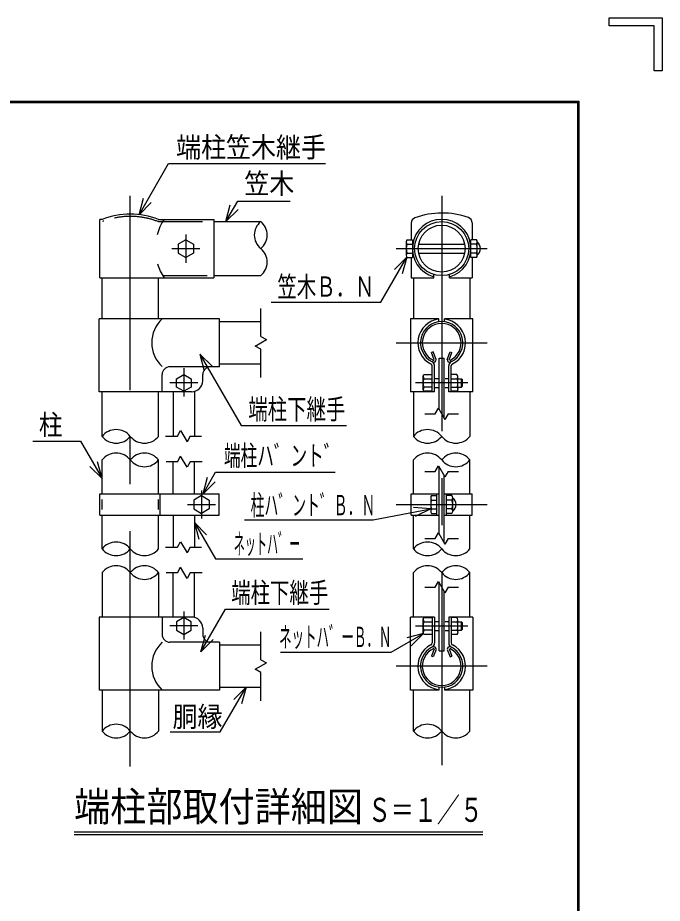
# Model space of a CAD drawing. Units: millimetres, scale not verified, with parts at other scales. Extents: x -4425 to 4425, y -3150 to 3150.
# Drawn here: x 2686 to 4425, y 759 to 3150 of the extents above; entities that cross this region are included whole.
import ezdxf
from ezdxf.enums import TextEntityAlignment as Align

# ---------------------------------------------------------------- set-up
doc = ezdxf.new("R2010")
doc.units = ezdxf.units.MM
doc.header["$LTSCALE"] = 20
doc.linetypes.add('DASHED', pattern=[7.5, 6, -1.5])
doc.linetypes.add('USER1', pattern=[50.8, 31.75, -6.35, 6.35, -6.35])
doc.layers.add('0-0_1', color=7, linetype='Continuous', lineweight=25)
doc.layers.add('0-5_WAKU', color=7, linetype='Continuous', lineweight=25)
doc.styles.add('ＭＳ ゴシック', font='')
doc.styles.get('ＭＳ ゴシック').set_extended_font_data('MS Gothic')

msp = doc.modelspace()

# ---------------------------------------------------------------- linework, layer by layer
at = {"layer": '0-0_1', "color": 2}
for p, q in [((3013.15, 2618.17), (3092.81, 2756.14)), ((3092.81, 2756.14), (3516.12, 2756.14)), ((3013.15, 2618.17), (3025.21, 2663.17)), ((3247.39, 2599.6), (3279.43, 2655.09)), ((3279.43, 2655.09), (3420.67, 2655.09)), ((3013.15, 2618.17), (3046.1, 2651.11)), ((3247.39, 2599.6), (3259.45, 2644.6)), ((3247.39, 2599.6), (3280.33, 2632.55)), ((3665.65, 2382.58), (3735.42, 2503.43)), ((3735.42, 2503.43), (3702.48, 2470.48)), ((3735.42, 2503.43), (3723.37, 2458.43)), ((3370.13, 2382.58), (3665.65, 2382.58)), ((3341.67, 2289.78), (3341.67, 2364.81)), ((3326.67, 2263.79), (3356.68, 2281.11)), ((3341.68, 2289.78), (3356.68, 2281.12)), ((3341.68, 2255.13), (3326.68, 2263.79)), ((3341.67, 2179.16), (3341.67, 2255.13)), ((3177.26, 2242.13), (3288.86, 2048.83)), ((3177.26, 2242.13), (3189.32, 2197.13)), ((3177.26, 2242.13), (3210.2, 2209.19)), ((3784.68, 2080.57), (3812.36, 2080.57)), ((3812.36, 2080.57), (3821.02, 2095.57)), ((3821.02, 2095.57), (3838.34, 2065.57)), ((3847, 2080.57), (3838.34, 2065.57)), ((3847, 2080.57), (3874.68, 2080.57)), ((3116.73, 2020.57), (3125.39, 2035.57)), ((3125.39, 2035.57), (3142.71, 2005.57)), ((3288.86, 2048.83), (3573.26, 2048.83)), ((3084.98, 2020.57), (3116.73, 2020.57)), ((3151.37, 2020.57), (3142.71, 2005.57)), ((3151.37, 2020.57), (3181.31, 2020.57)), ((2726.82, 2006.77), (2855.18, 2006.77)), ((2855.18, 2006.77), (2913.48, 1905.79)), ((3116.73, 1951.56), (3125.39, 1966.56)), ((3142.71, 1936.56), (3125.39, 1966.56)), ((2913.48, 1905.79), (2880.54, 1938.73)), ((2913.48, 1905.79), (2901.42, 1950.79)), ((3116.73, 1951.56), (3086.8, 1951.56)), ((3151.37, 1951.56), (3142.71, 1936.56)), ((3183.13, 1951.56), (3151.37, 1951.56)), ((3812.36, 1925.32), (3821.02, 1940.32)), ((3821.02, 1940.32), (3838.34, 1910.32)), ((3185.87, 1864.57), (3219.95, 1923.6)), ((3219.95, 1923.6), (3541.97, 1923.6)), ((3784.68, 1925.32), (3812.36, 1925.32)), ((3847, 1925.32), (3838.34, 1910.32)), ((3847, 1925.32), (3874.68, 1925.32)), ((3185.87, 1864.57), (3197.93, 1909.57)), ((3185.87, 1864.57), (3218.81, 1897.51)), ((3644.67, 1794.97), (3800.02, 1823.97)), ((3800.02, 1823.97), (3753.58, 1827.56)), ((3800.02, 1823.97), (3758, 1803.86)), ((3298.17, 1794.97), (3644.67, 1794.97)), ((3162.55, 1787.16), (3219.14, 1689.15)), ((3162.55, 1787.16), (3195.49, 1754.22)), ((3162.55, 1787.16), (3174.61, 1742.16)), ((3812.36, 1744.09), (3821.02, 1759.09)), ((3821.02, 1759.09), (3838.34, 1729.09)), ((3116.73, 1720.57), (3125.39, 1735.57)), ((3125.39, 1735.57), (3142.71, 1705.57)), ((3784.68, 1744.09), (3812.36, 1744.09)), ((3847, 1744.09), (3838.34, 1729.09)), ((3847, 1744.09), (3874.68, 1744.09)), ((3084.98, 1720.57), (3116.73, 1720.57)), ((3151.37, 1720.57), (3142.71, 1705.57)), ((3151.37, 1720.57), (3181.31, 1720.57)), ((3219.14, 1689.15), (3455.2, 1689.15)), ((3116.73, 1651.56), (3086.8, 1651.56)), ((3116.73, 1651.56), (3125.39, 1666.56)), ((3142.71, 1636.56), (3125.39, 1666.56)), ((3151.37, 1651.56), (3142.71, 1636.56)), ((3183.13, 1651.56), (3151.37, 1651.56)), ((3812.36, 1612.94), (3821.02, 1627.94)), ((3821.02, 1627.94), (3838.34, 1597.94)), ((3784.68, 1612.93), (3812.36, 1612.93)), ((3847, 1612.94), (3838.34, 1597.94)), ((3847, 1612.93), (3874.68, 1612.93)), ((3180.17, 1438.31), (3246.86, 1553.83)), ((3246.86, 1553.83), (3526.26, 1553.83)), ((3180.17, 1438.31), (3192.23, 1483.31)), ((3341.67, 1417), (3341.67, 1492.03)), ((3693.48, 1437.46), (3780.61, 1487.77)), ((3780.61, 1487.77), (3735.61, 1475.71)), ((3780.61, 1487.77), (3747.67, 1454.82)), ((3180.17, 1438.31), (3213.11, 1471.25)), ((3394.43, 1437.46), (3693.48, 1437.46)), ((3341.68, 1417), (3356.67, 1408.34)), ((3326.67, 1391.02), (3356.67, 1408.34)), ((3341.67, 1382.36), (3326.68, 1391.02)), ((3341.67, 1306.38), (3341.67, 1382.36)), ((3232.21, 1221.9), (3301.85, 1342.53)), ((3301.85, 1342.53), (3268.91, 1309.58)), ((3301.85, 1342.53), (3289.79, 1297.53)), ((3096.81, 1221.9), (3232.21, 1221.9))]:
    msp.add_line(p, q, dxfattribs=at)
at = {"layer": '0-0_1', "color": 3, "linetype": 'USER1'}
for p, q in [((2989.68, 1128.82), (2989.68, 2668.95)), ((3829.68, 2668.95), (3829.68, 1131.91)), ((3139.68, 2564.67), (3139.68, 2488.74)), ((3101.71, 2526.71), (3177.65, 2526.71)), ((3707.25, 2526.7), (3952.11, 2526.7)), ((3707.25, 2272.45), (3952.11, 2272.45)), ((3134.05, 2203.56), (3134.05, 2127.62)), ((3096.08, 2165.59), (3172.02, 2165.59)), ((3900.57, 2164.17), (3758.8, 2164.17)), ((3181.68, 1874.04), (3181.68, 1798.1)), ((3143.71, 1836.07), (3219.65, 1836.07)), ((3707.25, 1836.07), (3952.11, 1836.07)), ((3134.05, 1547.36), (3134.05, 1471.42)), ((3096.08, 1509.39), (3172.02, 1509.39)), ((3900.57, 1507.96), (3758.8, 1507.96)), ((3952.11, 1399.68), (3707.25, 1399.68))]:
    msp.add_line(p, q, dxfattribs=at)
at = {"layer": '0-0_1'}
for p, q in [((2907.48, 2447.8), (2907.48, 2605.6)), ((2913.48, 2605.6), (2907.48, 2605.6)), ((3065.88, 2605.6), (3214.68, 2605.6)), ((3214.68, 2605.6), (3214.68, 2447.8)), ((3214.68, 2599.6), (3341.68, 2599.6)), ((3747.48, 2595.57), (3747.48, 2550.7)), ((3911.88, 2596.38), (3911.88, 2550.7)), ((3139.68, 2550.7), (3118.9, 2538.7)), ((3118.9, 2538.7), (3118.9, 2514.7)), ((3139.68, 2550.7), (3160.47, 2538.7)), ((3160.47, 2538.7), (3160.47, 2514.7)), ((3733.87, 2544.7), (3733.87, 2508.7)), ((3735.93, 2550.7), (3750.78, 2550.7)), ((3735.93, 2538.7), (3751.74, 2538.7)), ((3750.78, 2550.7), (3750.78, 2502.7)), ((3767.53, 2538.7), (3891.83, 2538.7)), ((3923.43, 2538.7), (3907.63, 2538.7)), ((3908.58, 2502.7), (3908.58, 2550.7)), ((3923.43, 2550.7), (3908.58, 2550.7)), ((3925.49, 2508.7), (3925.49, 2544.7)), ((3118.9, 2514.71), (3139.68, 2502.7)), ((3160.47, 2514.7), (3139.68, 2502.7)), ((3735.93, 2514.7), (3751.74, 2514.7)), ((3767.53, 2514.7), (3891.83, 2514.7)), ((3923.43, 2514.7), (3907.63, 2514.7)), ((3735.93, 2502.7), (3750.78, 2502.7)), ((3747.48, 2502.7), (3747.48, 2447.8)), ((3923.43, 2502.7), (3908.58, 2502.7)), ((3911.88, 2502.7), (3911.88, 2447.8)), ((2907.48, 2447.8), (3214.68, 2447.8)), ((2913.48, 2337.12), (2913.48, 2447.8)), ((3065.88, 2337.12), (3065.88, 2447.8)), ((3214.68, 2453.8), (3341.68, 2453.8)), ((3747.48, 2447.8), (3808.68, 2447.8)), ((3753.48, 2447.8), (3753.48, 2337.12)), ((3808.68, 2447.8), (3808.68, 2456.89)), ((3850.68, 2447.8), (3850.68, 2456.89)), ((3850.68, 2447.8), (3911.88, 2447.8)), ((3905.88, 2447.8), (3905.88, 2337.12)), ((2905.76, 2140.11), (2905.76, 2337.12)), ((3230.31, 2337.12), (2905.76, 2337.12)), ((3230.31, 2207.78), (3230.31, 2337.12)), ((3230.31, 2329.6), (3341.68, 2329.6)), ((3822.16, 2337.12), (3745.76, 2337.12)), ((3745.76, 2337.12), (3745.76, 2272.45)), ((3822.16, 2329.11), (3822.16, 2337.12)), ((3913.6, 2337.12), (3837.2, 2337.12)), ((3837.2, 2329.11), (3837.2, 2337.12)), ((3913.6, 2272.45), (3913.6, 2337.12)), ((3745.76, 2272.45), (3745.76, 2140.11)), ((3913.6, 2140.11), (3913.6, 2272.45)), ((3807.05, 2247.65), (3802.53, 2246.01)), ((3814.5, 2227.18), (3807.05, 2247.65)), ((3844.87, 2227.18), (3852.32, 2247.65)), ((3852.32, 2247.65), (3856.84, 2246.01)), ((3809.74, 2226.18), (3802.53, 2246.01)), ((3822.93, 2092.26), (3822.93, 2231.06)), ((3822.93, 2231.06), (3836.43, 2231.06)), ((3836.43, 2068.88), (3836.43, 2231.06)), ((3849.62, 2226.18), (3856.84, 2246.01)), ((3230.31, 2207.78), (3096.61, 2207.78)), ((3230.31, 2215.3), (3341.68, 2215.3)), ((3803.66, 2140.11), (3803.66, 2209.95)), ((3810.58, 2140.11), (3810.58, 2210.12)), ((3848.78, 2140.11), (3848.78, 2210.12)), ((3855.7, 2140.11), (3855.7, 2209.95)), ((3075.56, 2140.11), (3075.56, 2186.73)), ((3075.56, 2140.11), (3075.56, 2186.73)), ((3114.5, 2175.46), (3134.05, 2186.75)), ((3114.5, 2152.88), (3114.5, 2175.46)), ((3134.05, 2186.75), (3153.6, 2175.46)), ((3153.6, 2175.46), (3153.6, 2152.88)), ((3185.19, 2170.19), (3185.19, 2186.73)), ((3185.2, 2170.19), (3185.2, 2186.73)), ((3779.66, 2182.73), (3781.97, 2186.73)), ((3779.66, 2145.61), (3779.66, 2182.73)), ((3781.47, 2175.45), (3803.66, 2175.45)), ((3781.97, 2186.73), (3803.67, 2186.73)), ((3810.58, 2176.2), (3820.66, 2176.2)), ((3838.71, 2176.2), (3848.78, 2176.2)), ((3870.71, 2186.73), (3855.55, 2186.73)), ((3855.55, 2175.44), (3871.14, 2175.44)), ((3873.6, 2146.78), (3873.6, 2180.89)), ((3883.22, 2152.9), (3883.22, 2175.44)), ((3134.05, 2141.59), (3114.5, 2152.88)), ((3153.6, 2152.88), (3134.05, 2141.59)), ((3803.66, 2152.89), (3781.47, 2152.89)), ((3810.58, 2152.14), (3820.66, 2152.14)), ((3838.71, 2152.14), (3848.78, 2152.14)), ((3855.55, 2152.9), (3871.09, 2152.9)), ((3873.6, 2152.9), (3883.22, 2152.9)), ((3885.63, 2155.31), (3883.22, 2152.9)), ((3885.63, 2155.31), (3885.63, 2173.04)), ((3155.12, 2140.11), (2905.76, 2140.11)), ((2913.48, 2019.94), (2913.48, 2140.11)), ((3065.88, 2019.94), (3065.88, 2140.11)), ((3105.55, 2140.11), (3105.55, 2020.57)), ((3162.55, 2141.04), (3162.55, 2020.57)), ((3810.58, 2140.11), (3745.76, 2140.11)), ((3753.48, 2140.11), (3753.48, 2019.94)), ((3913.6, 2140.11), (3848.78, 2140.11)), ((3871.53, 2141.61), (3855.55, 2141.61)), ((3905.88, 2140.11), (3905.88, 2019.94)), ((2913.48, 1864.57), (2913.48, 1956.33)), ((3065.88, 1864.57), (3065.88, 1956.33)), ((3105.55, 1864.57), (3105.55, 1951.56)), ((3162.55, 1864.57), (3162.55, 1951.56)), ((3753.48, 1864.57), (3753.48, 1956.33)), ((3822.93, 1755.78), (3822.93, 1937.01)), ((3905.88, 1864.57), (3905.88, 1956.33)), ((3836.43, 1732.4), (3836.43, 1913.63)), ((2907.48, 1864.57), (3229.68, 1864.57)), ((2907.48, 1807.57), (2907.48, 1864.57)), ((3070.68, 1807.57), (3070.68, 1864.57)), ((3181.68, 1860.07), (3160.9, 1848.07)), ((3181.68, 1860.07), (3202.47, 1848.07)), ((3202.47, 1848.07), (3202.47, 1824.07)), ((3229.68, 1807.57), (3229.68, 1864.57)), ((3747.48, 1864.57), (3822.93, 1864.57)), ((3747.48, 1807.57), (3747.48, 1864.57)), ((3800.02, 1854.07), (3800.02, 1818.07)), ((3802.08, 1860.07), (3816.93, 1860.07)), ((3802.08, 1848.07), (3816.93, 1848.07)), ((3816.93, 1807.57), (3816.93, 1864.57)), ((3836.43, 1864.57), (3911.88, 1864.57)), ((3842.43, 1807.57), (3842.43, 1864.57)), ((3857.28, 1860.07), (3842.43, 1860.07)), ((3857.28, 1848.07), (3842.43, 1848.07)), ((3859.34, 1818.07), (3859.34, 1854.07)), ((3911.88, 1807.57), (3911.88, 1864.57)), ((3202.47, 1824.07), (3181.68, 1812.07)), ((3802.08, 1824.07), (3816.93, 1824.07)), ((3857.28, 1824.07), (3842.43, 1824.07)), ((2907.48, 1807.57), (3229.68, 1807.57)), ((2913.48, 1716.33), (2913.48, 1807.57)), ((3065.88, 1716.33), (3065.88, 1807.57)), ((3105.55, 1807.57), (3105.55, 1720.57)), ((3162.55, 1807.57), (3162.55, 1720.57)), ((3747.48, 1807.57), (3822.93, 1807.57)), ((3753.48, 1716.33), (3753.48, 1807.57)), ((3802.08, 1812.07), (3816.93, 1812.07)), ((3836.43, 1807.57), (3911.88, 1807.57)), ((3857.28, 1812.07), (3842.43, 1812.07)), ((3905.88, 1716.33), (3905.88, 1807.57)), ((2913.48, 1652.19), (2913.48, 1532.03)), ((3065.88, 1652.19), (3065.88, 1532.03)), ((3105.55, 1532.03), (3105.55, 1651.56)), ((3162.55, 1531.09), (3162.55, 1651.56)), ((3753.48, 1532.03), (3753.48, 1652.19)), ((3905.88, 1532.03), (3905.88, 1652.19)), ((3822.93, 1441.07), (3822.93, 1624.63)), ((3836.43, 1441.07), (3836.43, 1601.24)), ((2905.76, 1532.03), (2905.76, 1335.01)), ((3155.12, 1532.03), (2905.76, 1532.03)), ((3075.56, 1532.03), (3075.56, 1485.4)), ((3075.56, 1532.03), (3075.56, 1485.4)), ((3810.58, 1532.03), (3745.76, 1532.03)), ((3745.76, 1399.68), (3745.76, 1532.02)), ((3803.66, 1532.03), (3803.66, 1462.18)), ((3810.58, 1532.03), (3810.58, 1462.01)), ((3848.78, 1532.03), (3848.78, 1462.01)), ((3913.6, 1532.03), (3848.78, 1532.03)), ((3870.71, 1530.52), (3855.55, 1530.52)), ((3855.7, 1532.03), (3855.7, 1462.18)), ((3913.6, 1532.02), (3913.6, 1399.68)), ((3153.6, 1496.67), (3153.6, 1519.25)), ((3779.66, 1489.4), (3779.66, 1526.52)), ((3781.47, 1519.24), (3803.66, 1519.24)), ((3810.58, 1519.99), (3820.66, 1519.99)), ((3838.71, 1519.99), (3848.78, 1519.99)), ((3855.55, 1519.23), (3871.14, 1519.23)), ((3873.6, 1490.57), (3873.6, 1524.68)), ((3873.6, 1519.23), (3883.22, 1519.23)), ((3883.22, 1519.23), (3885.63, 1516.83)), ((3885.63, 1499.1), (3885.63, 1516.83)), ((3134.05, 1485.39), (3153.6, 1496.67)), ((3185.19, 1501.95), (3185.19, 1485.4)), ((3185.2, 1501.95), (3185.2, 1485.4)), ((3781.97, 1485.4), (3779.66, 1489.4)), ((3803.66, 1496.68), (3781.47, 1496.68)), ((3803.67, 1485.4), (3781.97, 1485.4)), ((3810.58, 1495.93), (3820.66, 1495.93)), ((3838.71, 1495.93), (3848.78, 1495.93)), ((3855.55, 1496.69), (3871.09, 1496.69)), ((3871.53, 1485.4), (3855.55, 1485.4)), ((3873.6, 1496.69), (3883.22, 1496.69)), ((3230.31, 1464.35), (3096.61, 1464.35)), ((3230.31, 1464.35), (3230.31, 1335.01)), ((3230.31, 1456.83), (3341.68, 1456.83)), ((3809.74, 1445.95), (3802.53, 1426.13)), ((3814.5, 1444.95), (3807.05, 1424.48)), ((3822.93, 1441.07), (3836.43, 1441.07)), ((3844.87, 1444.95), (3852.32, 1424.48)), ((3849.62, 1445.95), (3856.84, 1426.13)), ((3807.05, 1424.48), (3802.53, 1426.13)), ((3852.32, 1424.48), (3856.84, 1426.13)), ((3745.76, 1335.01), (3745.76, 1399.68)), ((3913.6, 1399.68), (3913.6, 1335.01)), ((3230.31, 1342.53), (3341.68, 1342.53)), ((3822.16, 1343.02), (3822.16, 1335.01)), ((3837.2, 1343.02), (3837.2, 1335.01)), ((3230.31, 1335.01), (2905.76, 1335.01)), ((2913.48, 1335.01), (2913.48, 1224.33)), ((3065.88, 1335.01), (3065.88, 1224.33)), ((3822.16, 1335.01), (3745.76, 1335.01)), ((3753.48, 1224.33), (3753.48, 1335.01)), ((3913.6, 1335.01), (3837.2, 1335.01)), ((3905.88, 1224.33), (3905.88, 1335.01)), ((2838.17, 952.25), (3941.14, 952.25)), ((2838.17, 944.75), (3941.14, 944.75))]:
    msp.add_line(p, q, dxfattribs=at)
at = {"layer": '0-0_1', "color": 8, "linetype": 'DASHED'}
for p, q in [((3064.76, 2599.6), (3214.68, 2599.6)), ((3077.07, 2453.8), (3214.68, 2453.8)), ((2913.48, 1822.57), (2913.48, 1849.57)), ((3065.88, 1822.57), (3065.88, 1849.57))]:
    msp.add_line(p, q, dxfattribs=at)
at = {"layer": '0-0_1'}
for points in [[(3873.6, 2175.44), (3883.22, 2175.44), (3885.63, 2173.04)], [(3803.67, 2141.61), (3781.97, 2141.61), (3779.66, 2145.61)], [(3160.9, 1848.07), (3160.9, 1824.07), (3181.68, 1812.07)], [(3153.6, 1519.25), (3134.05, 1530.54), (3114.5, 1519.25)], [(3779.66, 1526.52), (3781.97, 1530.52), (3803.67, 1530.52)], [(3114.5, 1519.25), (3114.5, 1496.67), (3134.05, 1485.39)], [(3885.63, 1499.1), (3883.22, 1496.69), (3883.22, 1519.23)]]:
    msp.add_lwpolyline(points, dxfattribs=at)
for radius in [72.9, 63.3]:
    msp.add_circle((3829.68, 2526.7), radius, dxfattribs=at)
for centre, radius, start, end in [((2989.68, 2406.75), 212.95, 69.03345, 110.9667), ((3762.48, 2595.57), 15, 110.14153, 180), ((3830.81, 2409.28), 213.42, 70.54896, 110.14153), ((3896.88, 2596.38), 15, 0, 70.54896), ((3198.57, 2526.7), 141.69, 146.16244, 164.63274), ((3370.9, 2563.15), 46.72, 128.71809, 231.2822), ((3312.45, 2563.15), 46.72, 308.71795, 51.28205), ((3829.68, 2526.7), 78.9, 285.43582, 254.56419), ((3769.87, 2526.7), 36, 160.5289, 199.47138), ((3743.65, 2544.7), 9.77, 142.12123, 217.87906), ((3915.72, 2544.7), 9.77, 322.12109, 37.87891), ((3889.49, 2526.7), 36, 340.52876, 19.47124), ((3911.99, 2526.7), 22.5, 306.86985, 53.13015), ((3312.45, 2490.25), 46.72, 308.71795, 51.28205), ((3743.65, 2508.7), 9.77, 142.12123, 217.87906), ((3915.72, 2508.7), 9.77, 322.12109, 37.87891), ((3198.57, 2526.7), 141.69, 196.85282, 213.83756), ((3135.82, 2272.63), 88.28, 133.06355, 226.94358), ((3829.68, 2272.45), 64.22, 96.72737, 242.86295), ((3829.68, 2272.45), 57.15, 90.00128, 242.80055), ((3829.68, 2272.45), 52.34, 294.33505, 245.82558), ((3829.68, 2272.45), 57.15, 297.19772, 90.00128), ((3829.68, 2272.45), 64.22, 297.13473, 83.27942), ((3808.63, 2225.92), 6.02, 245.55103, 10.6546), ((3850.74, 2225.89), 6.02, 169.34531, 287.95501), ((3096.61, 2186.73), 21.05, 90, 180), ((3206.25, 2186.73), 21.05, 90, 180), ((3797.65, 2209.95), 6.02, 0, 62.86319), ((3797.65, 2210.12), 12.93, 0, 62.80017), ((3861.72, 2210.12), 12.93, 117.19772, 180), ((3861.72, 2209.95), 6.02, 117.1347, 180), ((3815.41, 2187.74), 36.09, 187.97958, 199.90953), ((3815.78, 2164.17), 36.12, 161.80096, 198.19904), ((3866.1, 2180.89), 7.44, 311.91009, 51.71719), ((3847.07, 2164.22), 26.56, 334.43368, 24.86078), ((3155.12, 2170.19), 30.08, 270, 0), ((3815.41, 2140.6), 36.09, 160.09047, 172.02042), ((3866.68, 2146.78), 7.09, 313.18863, 52.72754), ((2951.58, 1989.39), 48.83, 38.71771, 141.28181), ((3791.58, 1989.39), 48.83, 38.71787, 141.28198), ((2951.58, 2050.48), 48.83, 218.71786, 321.28196), ((3027.78, 2050.48), 48.83, 218.71786, 321.28196), ((3791.58, 2050.48), 48.83, 218.71802, 321.28213), ((3867.78, 2050.48), 48.83, 218.71802, 321.28213), ((2951.58, 1925.78), 48.83, 38.71802, 141.28213), ((3027.78, 1925.78), 48.83, 38.71802, 141.28213), ((3791.58, 1925.78), 48.83, 38.71802, 141.28213), ((3867.78, 1925.78), 48.83, 38.71802, 141.28213), ((3027.78, 1986.87), 48.83, 218.71787, 321.28198), ((3867.78, 1986.87), 48.83, 218.71787, 321.28198), ((3836.02, 1836.07), 36, 160.5289, 199.47138), ((3809.8, 1854.07), 9.77, 142.12123, 217.87906), ((3849.57, 1854.07), 9.77, 322.12109, 37.87891), ((3823.34, 1836.07), 36, 340.52876, 19.47124), ((3845.84, 1836.07), 22.5, 306.86985, 53.13015), ((3809.8, 1818.07), 9.77, 142.12123, 217.87906), ((3849.57, 1818.07), 9.77, 322.12109, 37.87891), ((2951.58, 1685.78), 48.83, 38.71802, 141.28213), ((3791.58, 1685.78), 48.83, 38.71802, 141.28213), ((2951.58, 1746.87), 48.83, 218.71787, 321.28198), ((3027.78, 1746.87), 48.83, 218.71787, 321.28198), ((3791.58, 1746.87), 48.83, 218.71787, 321.28198), ((3867.78, 1746.87), 48.83, 218.71787, 321.28198), ((2951.58, 1621.65), 48.83, 38.71802, 141.28213), ((3027.78, 1621.65), 48.83, 38.71802, 141.28213), ((3027.78, 1682.74), 48.83, 218.71787, 321.28198), ((3791.58, 1621.65), 48.83, 38.71802, 141.28213), ((3867.78, 1621.65), 48.83, 38.71802, 141.28213), ((3867.78, 1682.74), 48.83, 218.71787, 321.28198), ((3155.12, 1501.95), 30.08, 0, 90), ((3866.1, 1524.68), 7.44, 311.91009, 51.71719), ((3815.41, 1531.53), 36.09, 187.97958, 199.90953), ((3815.78, 1507.96), 36.12, 161.80096, 198.19904), ((3847.07, 1508.01), 26.56, 334.43368, 24.86078), ((3096.61, 1485.4), 21.05, 180, 270), ((3206.25, 1485.4), 21.05, 180, 270), ((3815.41, 1484.39), 36.09, 160.09047, 172.02042), ((3866.68, 1490.57), 7.09, 313.18863, 52.72754), ((3135.81, 1399.51), 88.27, 133.0545, 226.94916), ((3797.65, 1462.18), 6.02, 297.13681, 0), ((3797.65, 1462.01), 12.93, 297.19983, 0), ((3861.72, 1462.01), 12.93, 180, 242.80228), ((3861.72, 1462.18), 6.02, 180, 242.8653), ((3829.68, 1399.68), 64.22, 117.13705, 263.27263), ((3829.68, 1399.68), 57.15, 117.19945, 269.99872), ((3829.68, 1399.68), 52.34, 114.17442, 65.66495), ((3808.63, 1446.21), 6.02, 349.3454, 114.44897), ((3829.68, 1399.68), 57.15, 269.99872, 62.80228), ((3829.68, 1399.68), 64.22, 276.72058, 62.86527), ((3850.74, 1446.24), 6.02, 72.04499, 190.65469), ((2951.58, 1193.78), 48.83, 38.71802, 141.28213), ((2951.58, 1254.87), 48.83, 218.71787, 321.28198), ((3027.78, 1254.87), 48.83, 218.71787, 321.28198), ((3791.58, 1193.78), 48.83, 38.71802, 141.28213), ((3791.58, 1254.87), 48.83, 218.71787, 321.28198), ((3867.78, 1254.87), 48.83, 218.71787, 321.28198)]:
    msp.add_arc(centre, radius, start, end, dxfattribs=at)
at = {"layer": '0-0_1', "color": 8, "linetype": 'DASHED'}
msp.add_arc((2989.68, 2406.75), 206.95, 68.7282, 111.27195, dxfattribs=at)
at = {"layer": '0-5_WAKU'}
for p, q in [((4281.55, 3150), (4424.8, 3150)), ((4403.31, 3006.75), (4403.31, 3128.51)), ((-4048.2, 2923), (4197.8, 2923))]:
    msp.add_line(p, q, dxfattribs=at)
for points in [[(4403.31, 3128.51), (4281.55, 3128.51), (4281.55, 3150)], [(4424.8, 3150), (4424.8, 3006.75), (4403.31, 3006.75)], [(4197.8, 2923), (4197.8, -2923), (-4048.2, -2923)], [(4195.8, 2921), (4195.8, -2921), (-4046.2, -2921)], [(-4046.2, -2921), (-4046.2, 2921), (4195.8, 2921)]]:
    msp.add_lwpolyline(points, dxfattribs=at)
msp.add_lwpolyline([(-4050.2, 2925), (4199.8, 2925), (4199.8, -2925), (-4050.2, -2925)], close=True, dxfattribs=at)

# ---------------------------------------------------------------- texts
at = {"layer": '0-0_1', "style": 'ＭＳ ゴシック'}
for s, height, width, p in [('端柱笠木継手', 54.84, 0.9, (3113.37, 2756.5)), ('笠木', 54.84, 0.9, (3297.34, 2658.49)), ('笠木Ｂ．Ｎ', 54.84, 0.7, (3386.49, 2380.3)), ('端柱下継手', 54.84, 0.7, (3308.02, 2049.4)), ('柱', 54.84, 0.85, (2743.08, 2007.22)), ('端柱ハ゛ント゛', 54.84, 0.6, (3242.37, 1924.16)), ('柱ハ゛ント゛Ｂ．Ｎ', 54.84, 0.5, (3314.12, 1790.32)), ('ネットハ゛ー', 54.84, 0.4, (3268.66, 1685.88)), ('端柱下継手', 54.84, 0.7, (3262.02, 1554.17)), ('ネットハ゛ーＢ．Ｎ', 54.84, 0.45, (3391.08, 1434.56)), ('胴縁', 54.84, 0.9, (3103.7, 1219.41)), ('端柱部取付詳細図', 79.33, 0.9, (2838.17, 956.99)), ('Ｓ＝１／５', 64.96, 0.7, (3630.67, 959.76))]:
    msp.add_text(s, height=height, dxfattribs=dict(at, width=width)).set_placement(p, align=Align.BOTTOM_LEFT)

doc.saveas('drawing.dxf')
